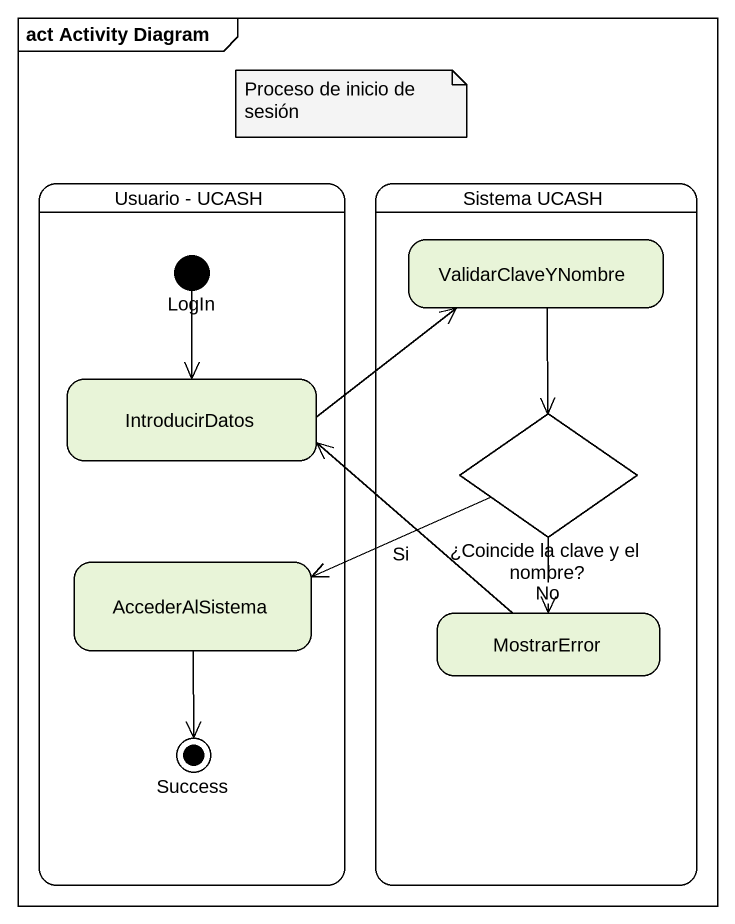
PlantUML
@startuml
mainframe act Activity Diagram
hide empty description
state "Usuario - UCASH" as Usuario_UCASH {
  state LogIn <<start>>
  state IntroducirDatos
  state AccederAlSistema
  state Success <<end>>
}
state "Sistema UCASH" as Sistema_UCASH {
  state ValidarClaveYNombre
  state "¿Coincide la clave y el nombre?" as Coincide_la_clave_y_el <<choice>>
  state MostrarError
}
LogIn --> IntroducirDatos
ValidarClaveYNombre --> Coincide_la_clave_y_el
IntroducirDatos -right-> ValidarClaveYNombre
Coincide_la_clave_y_el -left-> AccederAlSistema : Si
Coincide_la_clave_y_el --> MostrarError : No
AccederAlSistema --> Success
MostrarError -up-> IntroducirDatos
note as N1
  Proceso de inicio de sesión
end note
@enduml
